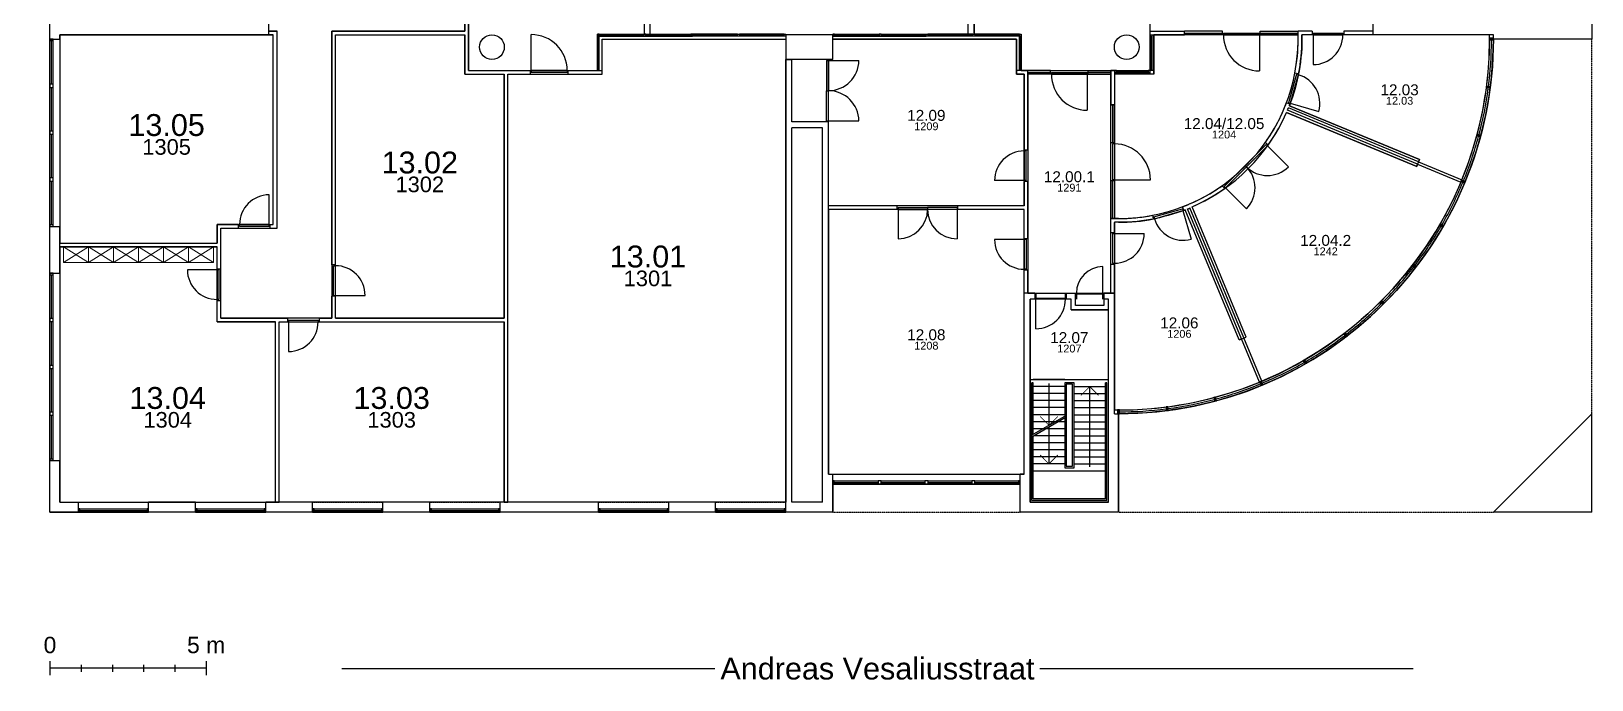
# Model space of a CAD drawing. Header units: millimetres. Extents: x -3070 to 46890, y -11671 to 43799.
# Drawn here: x -3070 to 46890, y -11671 to 9099 of the extents above; entities that cross this region are included whole.
import ezdxf
from ezdxf.enums import TextEntityAlignment as Align

# ---------------------------------------------------------------- set-up
doc = ezdxf.new("R2010")
doc.units = ezdxf.units.MM
doc.header["$LTSCALE"] = 10
doc.linetypes.add('HIDDEN', pattern=[0.375, 0.25, -0.125])
for name, color, linetype in [('T-01----V_NOTA', 7, 'Continuous'), ('T-01----V_SCHAALLAT', 7, 'Continuous'), ('T-020---V_LOKAALNAAM', 2, 'Continuous'), ('T-020---V_LOKAALNUMMER', 7, 'Continuous'), ('T-025---V_POLYGOON_BUITENOMTREK', 7, 'Continuous'), ('T-026---V_POLYGOON_CONSTR', 7, 'Continuous'), ('T-026---V_POLYGOON_LOKAAL', 7, 'Continuous'), ('T-074---V_PROJECTIE_GEBOUW', 7, 'HIDDEN'), ('T-20----B_Wanden', 12, 'Continuous'), ('T-223---B_LICHTEWANDEN', 5, 'Continuous'), ('T-24----B_Trappen', 2, 'Continuous'), ('T-28----B_Kolommen', 4, 'Continuous'), ('T-282---B_DRAAGSTR_PROJECTIE', 7, 'HIDDEN'), ('T-31----B_BUITENSCHRIJNWERK', 2, 'Continuous'), ('T-32----B_BINNENSCHRIJNWERK', 2, 'Continuous'), ('T-328---B_Binnentablet', 3, 'Continuous'), ('T-8-----B_MEUBILAIR', 6, 'Continuous')]:
    doc.layers.add(name, color=color, linetype=linetype)
doc.styles.add('ARIAL', font='arial.ttf')
doc.styles.add('S1-100_H2.5', font='arial.ttf', dxfattribs={"height": 250})
doc.styles.add('S1-100_H3.5', font='arial.ttf', dxfattribs={"height": 350})
doc.styles.add('S1-100_H5', font='arial.ttf', dxfattribs={"height": 500})
doc.styles.add('S1-100_H7', font='arial.ttf', dxfattribs={"height": 700})

# ---------------------------------------------------------------- blocks, each defined once
blk = doc.blocks.new('*U2')
at = {"layer": 'T-01----V_SCHAALLAT'}
for p, q in [((0, 225), (0, -225)), ((1000, 112.5), (1000, -112.5)), ((2000, 112.5), (2000, -112.5)), ((3000, 112.5), (3000, -112.5)), ((4000, 112.5), (4000, -112.5)), ((5000, 225), (5000, -225))]:
    blk.add_line(p, q, dxfattribs=at)
for points in [[(1000, 0), (0, 0)], [(2000, 0), (1000, 0)], [(3000, 0), (2000, 0)], [(4000, 0), (3000, 0)], [(5000, 0), (4000, 0)]]:
    blk.add_lwpolyline(points, dxfattribs=at)
at = {"layer": 'T-01----V_SCHAALLAT', "style": 'ARIAL'}
for s, p in [('0', (0, 325)), ('5 m', (5000, 325))]:
    blk.add_text(s, height=525, dxfattribs=at).set_placement(p, align=Align.BOTTOM_CENTER)

msp = doc.modelspace()

# ---------------------------------------------------------------- linework, layer by layer
at = {"layer": 'T-01----V_NOTA'}
for p, q in [((6872, -11311), (18814, -11311)), ((29220, -11311), (41170, -11311))]:
    msp.add_line(p, q, dxfattribs=at)
at = {"layer": 'T-025---V_POLYGOON_BUITENOMTREK'}
msp.add_lwpolyline([(31740, -3151), (31740, -6301), (28590, -6301), (28590, -5401), (22590, -5401), (22590, -6301), (-2470, -6301), (-2470, 19644), (-3070, 19644), (-3070, 43699), (22400, 43699), (22400, 43799), (46890, 43799), (46890, 17999), (45990, 17999), (45990, 11999), (46890, 11999), (46890, 8849), (43740, 8849, -0.414214)], format="xyb", close=True, dxfattribs=at)
at = {"layer": 'T-026---V_POLYGOON_CONSTR'}
for points in [[(11285, 8589, -1), (12075, 8589, -1)], [(31605, 8589, -1), (32395, 8589, -1)]]:
    msp.add_lwpolyline(points, format="xyb", close=True, dxfattribs=at)
at = {"layer": 'T-026---V_POLYGOON_LOKAAL'}
for points in [[(4540, 11749), (10810, 11749), (10810, 9099), (6550, 9099), (6550, -91), (3000, -91), (3000, 2789), (4800, 2789), (4800, 9099), (4540, 9099)], [(-2150, 2309), (2880, 2309), (2880, 2909), (4680, 2909), (4680, 8979), (-2150, 8979)], [(6670, 8979), (10810, 8979), (10810, 7719), (12070, 7719), (12070, -91), (6670, -91)], [(12190, 7719), (15210, 7719), (15210, 8849), (21090, 8849), (21090, -5981), (12190, -5981)], [(22590, 8849), (28470, 8849), (28470, 7719), (28720, 7719), (28720, 3509), (22455, 3509), (22457, 8194), (22590, 8194)], [(31490, 7719), (28840, 7719), (28840, 709), (31490, 709)], [(22455, -5081), (28720, -5081), (28720, 3389), (22455, 3389)], [(2880, 2189), (-2150, 2189), (-2150, -5981), (4750, -5981), (4750, -211), (2880, -211)], [(31420, 179), (30220, 179), (30220, 519), (30070, 519), (29060, 519), (28910, 519), (28910, -5981), (31420, -5981)], [(4870, -211), (12070, -211), (12070, -5981), (4870, -5981)]]:
    msp.add_lwpolyline(points, close=True, dxfattribs=at)
msp.add_lwpolyline([(10930, 11964), (10930, 7839), (15055, 7839), (15055, 9004), (16560, 9004), (16560, 11093, 0.311397)], format="xyb", dxfattribs=at)
msp.add_lwpolyline([(27120, 11093), (27120, 9004), (28625, 9004), (28625, 7839), (32750, 7839), (32750, 11964)], dxfattribs=at)
for points in [[(32870, 8979), (32870, 7839), (32870, 7719), (32750, 7719), (31610, 7719), (31610, 3101, 0.427521), (37489, 8979)], [(37208, 6714), (41376, 4988), (41345, 4914), (42731, 4340, 0.100404), (43619, 8979), (37609, 8979, -0.098922), (37208, 6714)], [(37116, 6492), (41284, 4766), (41314, 4840), (42700, 4266, -0.197163), (36323, -2111), (35749, -725), (35823, -695), (34097, 3473, 0.188307), (37116, 6492)], [(36249, -2142), (35675, -756), (35601, -787), (33875, 3381, -0.098922), (31610, 2981), (31610, -3030, 0.100404), (36249, -2142)]]:
    msp.add_lwpolyline(points, format="xyb", close=True, dxfattribs=at)
at = {"layer": 'T-074---V_PROJECTIE_GEBOUW'}
for p, q in [((46890, -3151), (46890, 8849)), ((22590, -6301), (28590, -6301)), ((31740, -6301), (43740, -6301))]:
    msp.add_line(p, q, dxfattribs=at)
at = {"layer": 'T-20----B_Wanden'}
for p, q in [((-2470, 8849), (-2470, 11999)), ((46890, 11999), (46890, 8849)), ((39880, 9819), (39880, 8979)), ((4540, 8979), (4540, 9319)), ((-2470, 8849), (-2150, 8849)), ((-2150, 8849), (-2150, 8979)), ((-2150, 8979), (4540, 8979)), ((43740, 8979), (39880, 8979)), ((43740, 8849), (43740, 8979)), ((46890, 8849), (43740, 8849)), ((21090, -6301), (21090, 8194)), ((21090, 8194), (21280, 8194)), ((21280, 6194), (21280, 8194)), ((22455, 6194), (21280, 6194)), ((22265, 6004), (21280, 6004)), ((21280, -5981), (21280, 6004)), ((22265, -5981), (22265, 6004)), ((22455, -5081), (22455, 6194)), ((-2470, 2849), (-2150, 2849)), ((-2470, 1349), (-2470, 2849)), ((-2150, 1349), (-2150, 2849)), ((-2470, 1349), (-2150, 1349)), ((28720, -5081), (28720, 709)), ((29060, 709), (28720, 709)), ((28910, -5981), (28910, 519)), ((29060, 519), (28910, 519)), ((29060, 709), (29060, 519)), ((30070, 519), (30070, 709)), ((30070, 709), (30360, 709)), ((30220, 519), (30070, 519)), ((30220, 179), (30220, 519)), ((30360, 319), (30360, 709)), ((31610, 709), (31270, 709)), ((31270, 709), (31270, 319)), ((31420, 519), (31270, 519)), ((31420, -5981), (31420, 519)), ((31610, -3151), (31610, 709)), ((30220, 179), (31420, 179)), ((31270, 319), (30360, 319)), ((31610, -3151), (31740, -3151)), ((31740, -6301), (31740, -3151)), ((43740, -6301), (46890, -3151)), ((46890, -6301), (46890, -3151)), ((-2470, -4651), (-2150, -4651)), ((-2470, -6301), (-2470, -4651)), ((-2150, -5981), (-2150, -4651)), ((22455, -5081), (22590, -5081)), ((22590, -6301), (22590, -5081)), ((28590, -6301), (28590, -5081)), ((28720, -5081), (28590, -5081)), ((-2150, -5981), (-1560, -5981)), ((-1560, -6301), (-1560, -5981)), ((690, -6301), (690, -5981)), ((2190, -5981), (690, -5981)), ((2190, -6301), (2190, -5981)), ((4440, -6301), (4440, -5981)), ((5940, -5981), (4440, -5981)), ((5940, -6301), (5940, -5981)), ((8190, -6301), (8190, -5981)), ((9690, -5981), (8190, -5981)), ((9690, -6301), (9690, -5981)), ((15090, -5981), (11940, -5981)), ((11940, -6301), (11940, -5981)), ((15090, -6301), (15090, -5981)), ((17340, -6301), (17340, -5981)), ((18840, -5981), (17340, -5981)), ((18840, -6301), (18840, -5981)), ((22265, -5981), (21280, -5981)), ((31420, -5981), (28910, -5981)), ((-2470, -6301), (-1560, -6301)), ((2190, -6301), (690, -6301)), ((5940, -6301), (4440, -6301)), ((9690, -6301), (8190, -6301)), ((15090, -6301), (11940, -6301)), ((18840, -6301), (17340, -6301)), ((22590, -6301), (21090, -6301)), ((31740, -6301), (28590, -6301)), ((46890, -6301), (43740, -6301))]:
    msp.add_line(p, q, dxfattribs=at)
at = {"layer": 'T-20----B_Wanden', "color": 9}
for p, q in [((16560, 9004), (16560, 11093)), ((27120, 9004), (27120, 11093)), ((16750, 9004), (16750, 10740)), ((26930, 9004), (26930, 10740)), ((16560, 9004), (16750, 9004)), ((26930, 9004), (27120, 9004))]:
    msp.add_line(p, q, dxfattribs=at)
at = {"layer": 'T-223---B_LICHTEWANDEN'}
for p, q in [((10810, 9099), (10810, 9819)), ((10930, 7839), (10930, 9819)), ((4540, 9099), (4800, 9099)), ((4540, 8979), (4540, 9099)), ((4800, 2789), (4800, 9099)), ((6550, 1619), (6550, 9099)), ((6550, 9099), (10810, 9099)), ((32750, 9099), (33853, 9099)), ((32750, 8979), (32750, 9099)), ((33853, 8979), (33853, 9099)), ((37940, 9099), (37490, 9099)), ((37490, 8979), (37490, 9099)), ((37940, 9099), (37940, 8979)), ((39880, 9099), (38950, 9099)), ((38950, 9099), (38950, 8979)), ((39880, 9099), (39880, 8979)), ((4540, 8979), (4680, 8979)), ((4680, 2909), (4680, 8979)), ((6670, 1619), (6670, 8979)), ((6670, 8979), (10810, 8979)), ((10810, 7719), (10810, 8979)), ((32750, 8979), (33853, 8979)), ((32750, 8979), (32750, 7839)), ((37490, 8849), (37490, 8979)), ((37610, 8849), (37610, 8979)), ((37940, 8979), (37613, 8979)), ((39880, 8979), (38950, 8979)), ((10810, 7719), (12070, 7719)), ((10930, 7839), (12910, 7839)), ((12070, -91), (12070, 7719)), ((12190, -5981), (12190, 7719)), ((12190, 7719), (12910, 7719)), ((12910, 7719), (12910, 7839)), ((14120, 7839), (15210, 7839)), ((14120, 7719), (14120, 7839)), ((14120, 7719), (15210, 7719)), ((15210, 7719), (15210, 7839)), ((28840, 7839), (28470, 7839)), ((28470, 7719), (28470, 7839)), ((28720, 7719), (28470, 7719)), ((28720, 5294), (28720, 7719)), ((28840, 5294), (28840, 7839)), ((31610, 7839), (31490, 7839)), ((31490, 7839), (31490, 6736)), ((31610, 7839), (31490, 7839)), ((31610, 7839), (32750, 7839)), ((31610, 7839), (31610, 6736)), ((32870, 7839), (32750, 7839)), ((32750, 7719), (32750, 7839)), ((32870, 7719), (32750, 7719)), ((32870, 7719), (32870, 7839)), ((37503, 7732), (37385, 7756)), ((31610, 6736), (31490, 6736)), ((37226, 6761), (37113, 6802)), ((41314, 4840), (37148, 6566)), ((41345, 4914), (37178, 6640)), ((41376, 4988), (37208, 6714)), ((41284, 4766), (37116, 6492)), ((36525, 5450), (36439, 5536)), ((28840, 5294), (28720, 5294)), ((41284, 4766), (41376, 4988)), ((28720, 3509), (28720, 4284)), ((28840, 4284), (28720, 4284)), ((28840, 2454), (28840, 4284)), ((35139, 4064), (35053, 4150)), ((24655, 3509), (22455, 3509)), ((22455, 3389), (22455, 3509)), ((24655, 3389), (24655, 3509)), ((28720, 3509), (26600, 3509)), ((26600, 3389), (26600, 3509)), ((24655, 3389), (22455, 3389)), ((28720, 3389), (26600, 3389)), ((28720, 2454), (28720, 3389)), ((31490, 2649), (31490, 3099)), ((31610, 3099), (31490, 3099)), ((31740, 3099), (31610, 3099)), ((32857, 3086), (32833, 3204)), ((33828, 3363), (33787, 3476)), ((35601, -787), (33875, 3381)), ((35675, -756), (33949, 3411)), ((35749, -725), (34023, 3441)), ((35823, -695), (34097, 3473)), ((3570, 2909), (2880, 2909)), ((2880, 2909), (2880, 2309)), ((3000, 2789), (3570, 2789)), ((3000, 1489), (3000, 2789)), ((3570, 2789), (3570, 2909)), ((4580, 2909), (4680, 2909)), ((4580, 2789), (4580, 2909)), ((4580, 2789), (4800, 2789)), ((31490, 2649), (31610, 2649)), ((31740, 2979), (31610, 2979)), ((31610, 2649), (31610, 2976)), ((-2150, 2309), (2880, 2309)), ((-2150, 2189), (-2150, 2309)), ((-2150, 2189), (2880, 2189)), ((2880, 1489), (2880, 2189)), ((28840, 2454), (28720, 2454)), ((6670, 1619), (6550, 1619)), ((31490, 709), (31490, 1639)), ((31490, 1639), (31610, 1639)), ((31610, 709), (31610, 1639)), ((2880, 1489), (3000, 1489)), ((28720, 709), (28720, 1444)), ((28840, 1444), (28720, 1444)), ((28840, 709), (28840, 1444)), ((6550, -91), (6550, 609)), ((6670, 609), (6550, 609)), ((6670, -91), (6670, 609)), ((28840, 709), (28720, 709)), ((31490, 709), (31610, 709)), ((2880, -211), (2880, 479)), ((2880, 479), (3000, 479)), ((3000, -91), (3000, 479)), ((2880, -211), (4750, -211)), ((3000, -91), (5135, -91)), ((4750, -5981), (4750, -211)), ((4870, -211), (5135, -211)), ((4870, -5981), (4870, -211)), ((5135, -91), (5135, -211)), ((6145, -91), (6550, -91)), ((6145, -91), (6145, -211)), ((6145, -211), (12070, -211)), ((6670, -91), (12070, -91)), ((12070, -5981), (12070, -211)), ((35601, -787), (35823, -695)), ((4750, -5981), (4870, -5981)), ((12070, -5981), (12190, -5981))]:
    msp.add_line(p, q, dxfattribs=at)
for radius, start, end in [(5750, 349.0411, 0), (5870, 349.03, 0), (5750, 324.8131, 339.1483), (5870, 337.1096, 337.8904), (5870, 338.6714, 339.1594), (5870, 324.6106, 336.3286), (5750, 290.8517, 305.1869), (5870, 293.6714, 305.3894), (5750, 270, 280.9589), (5870, 270, 280.97), (5870, 290.8406, 291.3286), (5870, 292.1096, 292.8904)]:
    msp.add_arc((31740, 8849), radius, start, end, dxfattribs=at)
at = {"layer": 'T-24----B_Trappen'}
for p, q in [((28910, -2056), (31420, -2056)), ((28960, -5931), (28960, -2156)), ((29010, -2156), (28960, -2156)), ((30015, -2056), (29010, -2056)), ((29010, -3811), (29010, -2156)), ((30015, -2281), (29010, -2281)), ((29512, -2181), (29512, -3521)), ((30315, -2281), (31320, -2281)), ((30817, -4856), (30817, -2281)), ((31320, -5881), (31320, -2156)), ((31370, -2156), (31320, -2156)), ((31370, -5931), (31370, -2156)), ((30015, -2506), (29010, -2506)), ((30015, -2731), (29010, -2731)), ((30015, -2956), (29010, -2956)), ((30315, -2506), (31320, -2506)), ((30315, -2731), (31320, -2731)), ((30315, -2956), (31320, -2956)), ((30065, -3202), (28960, -3840)), ((30065, -3260), (28960, -3898)), ((30015, -3181), (29010, -3181)), ((30015, -3406), (29010, -3406)), ((30315, -3181), (31320, -3181)), ((30315, -3406), (31320, -3406)), ((30015, -3631), (29010, -3631)), ((29010, -5881), (29010, -3869)), ((30015, -3856), (29032, -3856)), ((29512, -3579), (29512, -4756)), ((30315, -3631), (31320, -3631)), ((30315, -3856), (31320, -3856)), ((30015, -4081), (29010, -4081)), ((30015, -4306), (29010, -4306)), ((30315, -4081), (31320, -4081)), ((30315, -4306), (31320, -4306)), ((30015, -4531), (29010, -4531)), ((30015, -4756), (29010, -4756)), ((29010, -4981), (31320, -4981)), ((30315, -4531), (31320, -4531)), ((30315, -4756), (31320, -4756)), ((31370, -5931), (28960, -5931)), ((31320, -5881), (29010, -5881))]:
    msp.add_line(p, q, dxfattribs=at)
msp.add_lwpolyline([(30015, -3289), (30015, -4881), (30315, -4881), (30315, -2156), (30015, -2156), (30015, -3231)], dxfattribs=at)
msp.add_lwpolyline([(30265, -4831), (30265, -2206), (30065, -2206), (30065, -4831)], close=True, dxfattribs=at)
at = {"layer": 'T-24----B_Trappen', "const_width": 25}
for points in [[(31100, -2564), (30817, -2281), (30535, -2564)], [(29230, -3238), (29512, -3521), (29795, -3238)], [(29230, -4473), (29512, -4756), (29795, -4473)]]:
    msp.add_lwpolyline(points, dxfattribs=at)
at = {"layer": 'T-28----B_Kolommen', "linetype": 'Continuous'}
for p, q in [((22590, 8984), (21090, 8984)), ((21090, 8984), (21090, 8194)), ((22590, 8194), (22590, 8984)), ((22590, 8194), (21090, 8194))]:
    msp.add_line(p, q, dxfattribs=at)
at = {"layer": 'T-28----B_Kolommen'}
for centre in [(11680, 8589), (32000, 8589)]:
    msp.add_circle(centre, 395, dxfattribs=at)
at = {"layer": 'T-282---B_DRAAGSTR_PROJECTIE'}
for p, q in [((-2150, 8849), (-2150, 2849)), ((-2150, 1349), (-2150, -4651)), ((22590, -5081), (28590, -5081)), ((-1560, -5981), (690, -5981)), ((2190, -5981), (4440, -5981)), ((5940, -5981), (8190, -5981)), ((9690, -5981), (11940, -5981)), ((15090, -5981), (17340, -5981)), ((18840, -5981), (21090, -5981))]:
    msp.add_line(p, q, dxfattribs=at)
at = {"layer": 'T-31----B_BUITENSCHRIJNWERK', "color": 1}
for p, q in [((-2470, 7399), (-2470, 8799)), ((-2370, 7399), (-2370, 8799)), ((-2470, 5899), (-2470, 7299)), ((-2370, 5899), (-2370, 7299)), ((-2470, 4399), (-2470, 5799)), ((-2370, 4399), (-2370, 5799)), ((-2470, 2899), (-2470, 4299)), ((-2370, 2899), (-2370, 4299)), ((-2470, -101), (-2470, 1299)), ((-2370, -101), (-2370, 1299)), ((-2470, -1601), (-2470, -201)), ((-2370, -1601), (-2370, -201)), ((-2470, -3101), (-2470, -1701)), ((-2370, -3101), (-2370, -1701)), ((-2470, -4601), (-2470, -3201)), ((-2370, -4601), (-2370, -3201)), ((22640, -5301), (24040, -5301)), ((22640, -5401), (24040, -5401)), ((24140, -5301), (25540, -5301)), ((24140, -5401), (25540, -5401)), ((25640, -5301), (27040, -5301)), ((25640, -5401), (27040, -5401)), ((27140, -5301), (28540, -5301)), ((27140, -5401), (28540, -5401)), ((-1510, -6201), (640, -6201)), ((-1510, -6301), (640, -6301)), ((2240, -6201), (4390, -6201)), ((2240, -6301), (4390, -6301)), ((5990, -6201), (8140, -6201)), ((5990, -6301), (8140, -6301)), ((9740, -6201), (11890, -6201)), ((9740, -6301), (11890, -6301)), ((15140, -6201), (17290, -6201)), ((15140, -6301), (17290, -6301)), ((18890, -6201), (21040, -6201)), ((18890, -6301), (21040, -6301))]:
    msp.add_line(p, q, dxfattribs=at)
at = {"layer": 'T-31----B_BUITENSCHRIJNWERK'}
for p, q in [((-2420, 7399), (-2420, 8799)), ((43755, 8849), (43605, 8849)), ((-2420, 5899), (-2420, 7299)), ((43652, 7281), (43503, 7300)), ((-2420, 4399), (-2420, 5799)), ((43346, 5739), (43201, 5778)), ((-2420, 2899), (-2420, 4299)), ((42840, 4251), (42702, 4309)), ((42145, 2842), (42015, 2917)), ((41272, 1535), (41153, 1626)), ((-2420, -101), (-2420, 1299)), ((40236, 353), (40130, 459)), ((-2420, -1601), (-2420, -201)), ((39054, -683), (38963, -564)), ((37748, -1556), (37673, -1426)), ((-2420, -3101), (-2420, -1701)), ((36338, -2251), (36281, -2113)), ((33308, -3063), (33289, -2914)), ((34850, -2757), (34811, -2612)), ((-2420, -4601), (-2420, -3201)), ((31740, -3166), (31740, -3016)), ((22640, -5351), (24040, -5351)), ((24140, -5351), (25540, -5351)), ((25640, -5351), (27040, -5351)), ((27140, -5351), (28540, -5351)), ((-1510, -6251), (640, -6251)), ((2240, -6251), (4390, -6251)), ((5990, -6251), (8140, -6251)), ((9740, -6251), (11890, -6251)), ((15140, -6251), (17290, -6251)), ((18890, -6251), (21040, -6251))]:
    msp.add_line(p, q, dxfattribs=at)
for points in [[(-2370, 8799), (-2370, 8849), (-2470, 8849), (-2470, 8799)], [(43740, 8819), (43740, 8879), (43620, 8879), (43620, 8819)], [(-2370, 7299), (-2370, 7399), (-2470, 7399), (-2470, 7299)], [(43633, 7253), (43641, 7313), (43522, 7328), (43514, 7269)], [(-2370, 5799), (-2370, 5899), (-2470, 5899), (-2470, 5799)], [(43323, 5714), (43339, 5772), (43223, 5803), (43207, 5745)], [(-2370, 4299), (-2370, 4399), (-2470, 4399), (-2470, 4299)], [(42815, 4229), (42838, 4285), (42727, 4331), (42704, 4275)], [(-2370, 2849), (-2370, 2899), (-2470, 2899), (-2470, 2849)], [(42117, 2823), (42147, 2875), (42043, 2935), (42013, 2883)], [(41242, 1520), (41279, 1568), (41183, 1641), (41147, 1593)], [(-2370, 1299), (-2370, 1349), (-2470, 1349), (-2470, 1299)], [(40204, 343), (40246, 385), (40162, 470), (40119, 427)], [(-2370, -201), (-2370, -101), (-2470, -101), (-2470, -201)], [(39021, -689), (39069, -653), (38996, -558), (38948, -594)], [(37714, -1558), (37766, -1528), (37706, -1424), (37654, -1454)], [(-2370, -1701), (-2370, -1601), (-2470, -1601), (-2470, -1701)], [(36304, -2249), (36360, -2226), (36314, -2115), (36259, -2138)], [(33277, -3052), (33336, -3044), (33320, -2925), (33261, -2933)], [(34817, -2750), (34875, -2734), (34844, -2618), (34786, -2634)], [(-2370, -3201), (-2370, -3101), (-2470, -3101), (-2470, -3201)], [(31710, -3151), (31770, -3151), (31770, -3031), (31710, -3031)], [(-2370, -4651), (-2370, -4601), (-2470, -4601), (-2470, -4651)], [(22590, -5401), (22640, -5401), (22640, -5301), (22590, -5301)], [(24040, -5401), (24140, -5401), (24140, -5301), (24040, -5301)], [(25540, -5401), (25640, -5401), (25640, -5301), (25540, -5301)], [(27040, -5401), (27140, -5401), (27140, -5301), (27040, -5301)], [(28540, -5401), (28590, -5401), (28590, -5301), (28540, -5301)], [(-1560, -6301), (-1510, -6301), (-1510, -6201), (-1560, -6201)], [(640, -6301), (690, -6301), (690, -6201), (640, -6201)], [(2190, -6301), (2240, -6301), (2240, -6201), (2190, -6201)], [(4390, -6301), (4440, -6301), (4440, -6201), (4390, -6201)], [(5940, -6301), (5990, -6301), (5990, -6201), (5940, -6201)], [(8140, -6301), (8190, -6301), (8190, -6201), (8140, -6201)], [(9690, -6301), (9740, -6301), (9740, -6201), (9690, -6201)], [(11890, -6301), (11940, -6301), (11940, -6201), (11890, -6201)], [(15090, -6301), (15140, -6301), (15140, -6201), (15090, -6201)], [(17290, -6301), (17340, -6301), (17340, -6201), (17290, -6201)], [(18840, -6301), (18890, -6301), (18890, -6201), (18840, -6201)], [(21040, -6301), (21090, -6301), (21090, -6201), (21040, -6201)]]:
    msp.add_lwpolyline(points, close=True, dxfattribs=at)
at = {"layer": 'T-31----B_BUITENSCHRIJNWERK', "color": 1}
for radius in [12000, 11880]:
    msp.add_arc((31740, 8849), radius, 270, 0, dxfattribs=at)
at = {"layer": 'T-31----B_BUITENSCHRIJNWERK'}
for start, end in [(352.644, 359.856), (345.144, 352.356), (337.644, 344.856), (330.144, 337.356), (322.644, 329.856), (315.144, 322.356), (307.644, 314.856), (300.144, 307.356), (292.644, 299.856), (285.144, 292.356), (270.144, 277.356), (277.644, 284.856)]:
    msp.add_arc((31740, 8849), 11940, start, end, dxfattribs=at)
at = {"layer": 'T-32----B_BINNENSCHRIJNWERK', "color": 1}
for p, q in [((15115, 9004), (16542, 9004)), ((16602, 9004), (18042, 9004)), ((19542, 9004), (18102, 9004)), ((21030, 9004), (19602, 9004)), ((22650, 9004), (24078, 9004)), ((24138, 9004), (25577, 9004)), ((27077, 9004), (25637, 9004)), ((28565, 9004), (27137, 9004)), ((35068, 9099), (33853, 9099)), ((36278, 9099), (37490, 9099)), ((15055, 7899), (15055, 8944)), ((15115, 7899), (15115, 8944)), ((15115, 8944), (16542, 8944)), ((16602, 8944), (18042, 8944)), ((19542, 8944), (18102, 8944)), ((21030, 8944), (19602, 8944)), ((22650, 8944), (24078, 8944)), ((24138, 8944), (25577, 8944)), ((27077, 8944), (25637, 8944)), ((28565, 8944), (27137, 8944)), ((28565, 7899), (28565, 8944)), ((28625, 7899), (28625, 8944)), ((32750, 8919), (32750, 7899)), ((32810, 8919), (32810, 7899)), ((35068, 8979), (33853, 8979)), ((36278, 8979), (37490, 8979)), ((29560, 7839), (28840, 7839)), ((29560, 7719), (28840, 7719)), ((30770, 7839), (31490, 7839)), ((30770, 7719), (31490, 7719)), ((31670, 7839), (32690, 7839)), ((31670, 7779), (32690, 7779)), ((31490, 5521), (31490, 6736)), ((31610, 5521), (31610, 6736)), ((31490, 4311), (31490, 3099)), ((31610, 4311), (31610, 3099))]:
    msp.add_line(p, q, dxfattribs=at)
at = {"layer": 'T-32----B_BINNENSCHRIJNWERK'}
for p, q in [((33853, 8979), (33853, 9099)), ((33853, 9039), (35068, 9039)), ((35068, 8979), (35068, 9099)), ((35098, 9039), (36248, 9039)), ((35098, 9039), (36248, 9039)), ((35098, 8979), (35098, 9039)), ((35098, 9039), (36248, 9039)), ((35098, 9039), (36248, 9039)), ((35098, 8979), (35098, 9039)), ((36248, 8979), (36248, 9039)), ((36248, 8979), (36248, 9039)), ((36278, 8979), (36278, 9099)), ((36278, 9039), (37490, 9039)), ((37490, 8979), (37490, 9099)), ((37970, 9039), (38920, 9039)), ((37970, 9039), (37970, 8979)), ((38920, 9039), (38920, 8979)), ((12940, 7839), (12940, 8989)), ((12940, 7839), (12940, 8989)), ((15085, 7899), (15085, 8944)), ((15115, 8974), (16542, 8974)), ((16602, 8974), (18042, 8974)), ((19542, 8974), (18102, 8974)), ((21030, 8974), (19602, 8974)), ((22650, 8974), (24078, 8974)), ((24138, 8974), (25577, 8974)), ((27077, 8974), (25637, 8974)), ((28565, 8974), (27137, 8974)), ((28595, 7899), (28595, 8944)), ((32780, 8919), (32780, 7899)), ((35098, 8979), (36248, 8979)), ((35098, 8979), (36248, 8979)), ((35098, 8979), (36248, 8979)), ((35098, 8979), (36248, 8979)), ((36248, 8979), (36248, 7829)), ((36248, 8979), (36248, 7829)), ((37970, 8979), (38920, 8979)), ((37970, 8979), (37970, 8029)), ((22395, 8164), (22395, 7194)), ((22395, 8164), (22455, 8164)), ((22455, 8164), (22455, 7194)), ((22455, 8164), (23425, 8164)), ((14090, 7839), (12940, 7839)), ((14090, 7839), (12940, 7839)), ((12940, 7839), (12940, 7779)), ((14090, 7839), (12940, 7839)), ((14090, 7839), (12940, 7839)), ((12940, 7839), (12940, 7779)), ((14090, 7779), (12940, 7779)), ((14090, 7779), (12940, 7779)), ((14090, 7779), (12940, 7779)), ((14090, 7779), (12940, 7779)), ((14090, 7839), (14090, 7779)), ((14090, 7839), (14090, 7779)), ((28840, 7719), (28840, 7839)), ((28840, 7779), (29560, 7779)), ((29560, 7719), (29560, 7839)), ((29590, 7779), (30740, 7779)), ((29590, 7779), (30740, 7779)), ((29590, 7719), (29590, 7779)), ((29590, 7779), (30740, 7779)), ((29590, 7779), (30740, 7779)), ((29590, 7719), (29590, 7779)), ((29590, 7719), (30740, 7719)), ((29590, 7719), (30740, 7719)), ((29590, 7719), (30740, 7719)), ((29590, 7719), (30740, 7719)), ((30740, 7719), (30740, 7779)), ((30740, 7719), (30740, 7779)), ((30740, 7719), (30740, 6569)), ((30740, 7719), (30740, 6569)), ((30770, 7719), (30770, 7839)), ((31490, 7779), (30770, 7779)), ((31490, 7719), (31490, 7839)), ((31670, 7809), (32690, 7809)), ((37437, 7720), (37176, 6806)), ((37495, 7703), (37234, 6790)), ((37437, 7720), (37495, 7703)), ((22395, 7194), (22455, 7194)), ((22395, 6224), (22395, 7194)), ((22395, 7194), (22455, 7194)), ((22455, 6224), (22455, 7194)), ((31490, 6736), (31610, 6736)), ((31550, 6736), (31550, 5521)), ((37176, 6806), (37234, 6790)), ((37234, 6790), (38148, 6529)), ((22395, 6224), (22455, 6224)), ((22455, 6224), (23425, 6224)), ((31610, 5521), (31490, 5521)), ((28720, 4314), (28720, 5264)), ((28780, 5264), (28720, 5264)), ((28780, 4314), (28780, 5264)), ((31550, 5491), (31550, 4341)), ((31550, 5491), (31550, 4341)), ((31610, 5491), (31550, 5491)), ((31550, 5491), (31550, 4341)), ((31550, 5491), (31550, 4341)), ((31610, 5491), (31550, 5491)), ((31610, 5491), (31610, 4341)), ((31610, 5491), (31610, 4341)), ((31610, 5491), (31610, 4341)), ((31610, 5491), (31610, 4341)), ((35790, 4799), (36462, 5471)), ((35832, 4757), (36504, 5428)), ((36462, 5471), (36504, 5428)), ((36504, 5428), (37176, 4757)), ((35790, 4799), (35118, 4127)), ((35832, 4757), (35161, 4085)), ((35790, 4799), (35832, 4757)), ((35790, 4799), (35832, 4757)), ((28720, 4314), (27770, 4314)), ((28780, 4314), (28720, 4314)), ((31610, 4311), (31490, 4311)), ((31610, 4341), (31550, 4341)), ((31610, 4341), (31550, 4341)), ((31550, 4311), (31550, 3099)), ((31610, 4341), (32760, 4341)), ((31610, 4341), (32760, 4341)), ((35118, 4127), (35161, 4085)), ((35161, 4085), (35832, 3413)), ((4550, 2909), (4550, 3859)), ((24685, 3449), (25627, 3449)), ((24685, 3449), (24685, 3389)), ((24685, 3389), (25627, 3389)), ((24685, 3389), (24685, 2447)), ((26570, 3449), (25627, 3449)), ((25627, 3449), (25627, 3389)), ((25627, 3449), (25627, 3389)), ((26570, 3389), (25627, 3389)), ((26570, 3449), (26570, 3389)), ((26570, 3389), (26570, 2447)), ((31490, 3099), (31610, 3099)), ((32869, 3152), (33783, 3413)), ((32869, 3152), (32886, 3095)), ((32886, 3095), (33800, 3355)), ((33783, 3413), (33800, 3355)), ((33800, 3355), (34060, 2441)), ((4550, 2909), (3600, 2909)), ((3600, 2849), (3600, 2909)), ((4550, 2849), (3600, 2849)), ((4550, 2849), (4550, 2909)), ((31550, 2619), (31550, 1669)), ((31550, 2619), (31610, 2619)), ((31610, 2619), (31610, 1669)), ((31610, 2619), (32560, 2619)), ((28720, 2424), (27770, 2424)), ((28720, 2424), (28720, 1474)), ((28780, 2424), (28720, 2424)), ((28780, 2424), (28780, 1474)), ((6610, 639), (6610, 1589)), ((6610, 1589), (6670, 1589)), ((6670, 639), (6670, 1589)), ((31550, 1669), (31610, 1669)), ((2880, 1459), (1930, 1459)), ((2880, 1459), (2880, 509)), ((2940, 1459), (2880, 1459)), ((2940, 1459), (2940, 509)), ((28780, 1474), (28720, 1474)), ((2940, 509), (2880, 509)), ((6610, 639), (6670, 639)), ((6670, 639), (7620, 639)), ((5165, -151), (6115, -151)), ((5165, -151), (5165, -211)), ((5165, -211), (6115, -211)), ((5165, -211), (5165, -1161)), ((6115, -151), (6115, -211))]:
    msp.add_line(p, q, dxfattribs=at)
at = {"layer": 'T-32----B_BINNENSCHRIJNWERK', "linetype": 'Continuous'}
for p, q in [((31240, 709), (31240, 1559)), ((29090, 709), (29090, 519)), ((29090, 551), (30040, 551)), ((30040, 519), (29090, 519)), ((29090, -431), (29090, 519)), ((30040, 519), (30040, 709)), ((30390, 709), (31240, 709)), ((30390, 709), (30390, 519)), ((31240, 677), (30390, 677)), ((31240, 519), (31240, 709))]:
    msp.add_line(p, q, dxfattribs=at)
at = {"layer": 'T-32----B_BINNENSCHRIJNWERK'}
for points in [[(15055, 8944), (15115, 8944), (15115, 9004), (15055, 9004)], [(16542, 8944), (16602, 8944), (16602, 9004), (16542, 9004)], [(18042, 8944), (18102, 8944), (18102, 9004), (18042, 9004)], [(19602, 8944), (19542, 8944), (19542, 9004), (19602, 9004)], [(21090, 8944), (21030, 8944), (21030, 9004), (21090, 9004)], [(22590, 8944), (22650, 8944), (22650, 9004), (22590, 9004)], [(24078, 8944), (24138, 8944), (24138, 9004), (24078, 9004)], [(25637, 8944), (25577, 8944), (25577, 9004), (25637, 9004)], [(27137, 8944), (27077, 8944), (27077, 9004), (27137, 9004)], [(28625, 8944), (28565, 8944), (28565, 9004), (28625, 9004)], [(32750, 8979), (32810, 8979), (32810, 8919), (32750, 8919)], [(15055, 7839), (15115, 7839), (15115, 7899), (15055, 7899)], [(28625, 7839), (28565, 7839), (28565, 7899), (28625, 7899)], [(31610, 7839), (31610, 7779), (31670, 7779), (31670, 7839)], [(32690, 7839), (32690, 7779), (32750, 7779), (32750, 7839)], [(32750, 7899), (32810, 7899), (32810, 7839), (32750, 7839)]]:
    msp.add_lwpolyline(points, close=True, dxfattribs=at)
for centre, radius, start, end in [((12940, 7839), 1150, 0, 90), ((12940, 7839), 1150, 0, 90), ((36248, 8979), 1150, 180, 270), ((36248, 8979), 1150, 180, 270), ((37970, 8979), 950, 270, 0), ((22455, 8164), 970, 270, 0), ((30740, 7719), 1150, 180, 270), ((30740, 7719), 1150, 180, 270), ((37234, 6790), 950, 344.0947, 74.0947), ((22455, 6224), 970, 0, 90), ((28720, 4314), 950, 90, 180), ((31610, 4341), 1150, 0, 90), ((31610, 4341), 1150, 0, 90), ((35161, 4085), 950, 315, 45), ((36504, 5428), 950, 225, 315), ((4550, 2909), 950, 90, 180), ((24685, 3389), 942, 270, 0), ((26570, 3389), 942, 180, 270), ((33800, 3355), 950, 195.9053, 285.9053), ((31610, 2619), 950, 270, 0), ((28720, 2424), 950, 180, 270), ((6670, 639), 950, 0, 90), ((2880, 1459), 950, 180, 270), ((5165, -211), 950, 270, 0)]:
    msp.add_arc(centre, radius, start, end, dxfattribs=at)
at = {"layer": 'T-32----B_BINNENSCHRIJNWERK', "linetype": 'Continuous'}
for centre, radius, start, end in [((31240, 709), 850, 90, 180), ((29090, 519), 950, 270, 0)]:
    msp.add_arc(centre, radius, start, end, dxfattribs=at)
at = {"layer": 'T-328---B_Binnentablet'}
for p, q in [((15210, 7839), (15210, 8849)), ((15210, 8849), (21090, 8849)), ((28470, 8849), (22590, 8849)), ((28470, 7839), (28470, 8849)), ((32870, 7839), (32870, 8979)), ((32750, 7719), (31610, 7719))]:
    msp.add_line(p, q, dxfattribs=at)
at = {"layer": 'T-8-----B_MEUBILAIR', "lineweight": 0}
for p, q in [((-2035, 2189), (-1235, 2189)), ((-2035, 1689), (-2035, 2189)), ((-2035, 1689), (-1235, 2189)), ((-1235, 1689), (-2035, 2189)), ((-1235, 2189), (-1235, 1689)), ((-1235, 2189), (-435, 2189)), ((-1235, 1689), (-1235, 2189)), ((-1235, 1689), (-435, 2189)), ((-435, 1689), (-1235, 2189)), ((365, 2189), (-435, 2189)), ((-435, 2189), (-435, 1689)), ((365, 1689), (-435, 2189)), ((-435, 1689), (365, 2189)), ((-435, 2189), (-435, 1689)), ((365, 1689), (365, 2189)), ((365, 1689), (365, 2189)), ((365, 2189), (1165, 2189)), ((365, 1689), (365, 2189)), ((365, 1689), (1165, 2189)), ((1165, 1689), (365, 2189)), ((1165, 2189), (1165, 1689)), ((1165, 2189), (1965, 2189)), ((1165, 1689), (1165, 2189)), ((1165, 1689), (1965, 2189)), ((1965, 1689), (1165, 2189)), ((2765, 2189), (1965, 2189)), ((1965, 2189), (1965, 1689)), ((2765, 1689), (1965, 2189)), ((1965, 1689), (2765, 2189)), ((1965, 2189), (1965, 1689)), ((2765, 1689), (2765, 2189)), ((2765, 1689), (2765, 2189)), ((-1235, 1689), (-2035, 1689)), ((-435, 1689), (-1235, 1689)), ((-435, 1689), (365, 1689)), ((1165, 1689), (365, 1689)), ((1965, 1689), (1165, 1689)), ((1965, 1689), (2765, 1689))]:
    msp.add_line(p, q, dxfattribs=at)

# ---------------------------------------------------------------- block references
at = {"layer": 'T-01----V_SCHAALLAT'}
msp.add_blockref('*U2', (-2470, -11301), dxfattribs=at)

# ---------------------------------------------------------------- texts
at = {"layer": 'T-01----V_NOTA', "style": 'S1-100_H7'}
msp.add_text('Andreas Vesaliusstraat', height=700, dxfattribs=at).set_placement((24021, -11311), align=Align.MIDDLE_CENTER)
at = {"layer": 'T-020---V_LOKAALNAAM'}
for s, height, style, p in [('12.03', 250, 'S1-100_H2.5', (40737, 6997)), ('1209', 250, 'S1-100_H2.5', (25587, 6179)), ('1305', 500, 'S1-100_H5', (1265, 5644)), ('1204', 250, 'S1-100_H2.5', (35118, 5915)), ('1302', 500, 'S1-100_H5', (9370, 4444)), ('1291', 250, 'S1-100_H2.5', (30165, 4214)), ('1242', 250, 'S1-100_H2.5', (38371, 2175)), ('1301', 500, 'S1-100_H5', (16675, 1434)), ('1206', 250, 'S1-100_H2.5', (33687, -467)), ('1208', 250, 'S1-100_H2.5', (25587, -846)), ('1207', 250, 'S1-100_H2.5', (30165, -938)), ('1304', 500, 'S1-100_H5', (1300, -3096)), ('1303', 500, 'S1-100_H5', (8470, -3096))]:
    msp.add_text(s, height=height, dxfattribs=dict(at, style=style)).set_placement(p, align=Align.TOP_CENTER)
at = {"layer": 'T-020---V_LOKAALNUMMER'}
for s, height, style, p in [('12.03', 350, 'S1-100_H3.5', (40737, 7397)), ('12.09', 350, 'S1-100_H3.5', (25587, 6579)), ('13.05', 700, 'S1-100_H7', (1265, 6444)), ('12.04/12.05', 350, 'S1-100_H3.5', (35118, 6315)), ('13.02', 700, 'S1-100_H7', (9370, 5244)), ('12.00.1', 350, 'S1-100_H3.5', (30165, 4614)), ('12.04.2', 350, 'S1-100_H3.5', (38371, 2575)), ('13.01', 700, 'S1-100_H7', (16675, 2234)), ('12.08', 350, 'S1-100_H3.5', (25587, -446)), ('12.06', 350, 'S1-100_H3.5', (33687, -67)), ('12.07', 350, 'S1-100_H3.5', (30165, -538)), ('13.04', 700, 'S1-100_H7', (1300, -2296)), ('13.03', 700, 'S1-100_H7', (8470, -2296))]:
    msp.add_text(s, height=height, dxfattribs=dict(at, style=style)).set_placement(p, align=Align.TOP_CENTER)

doc.saveas('drawing.dxf')
